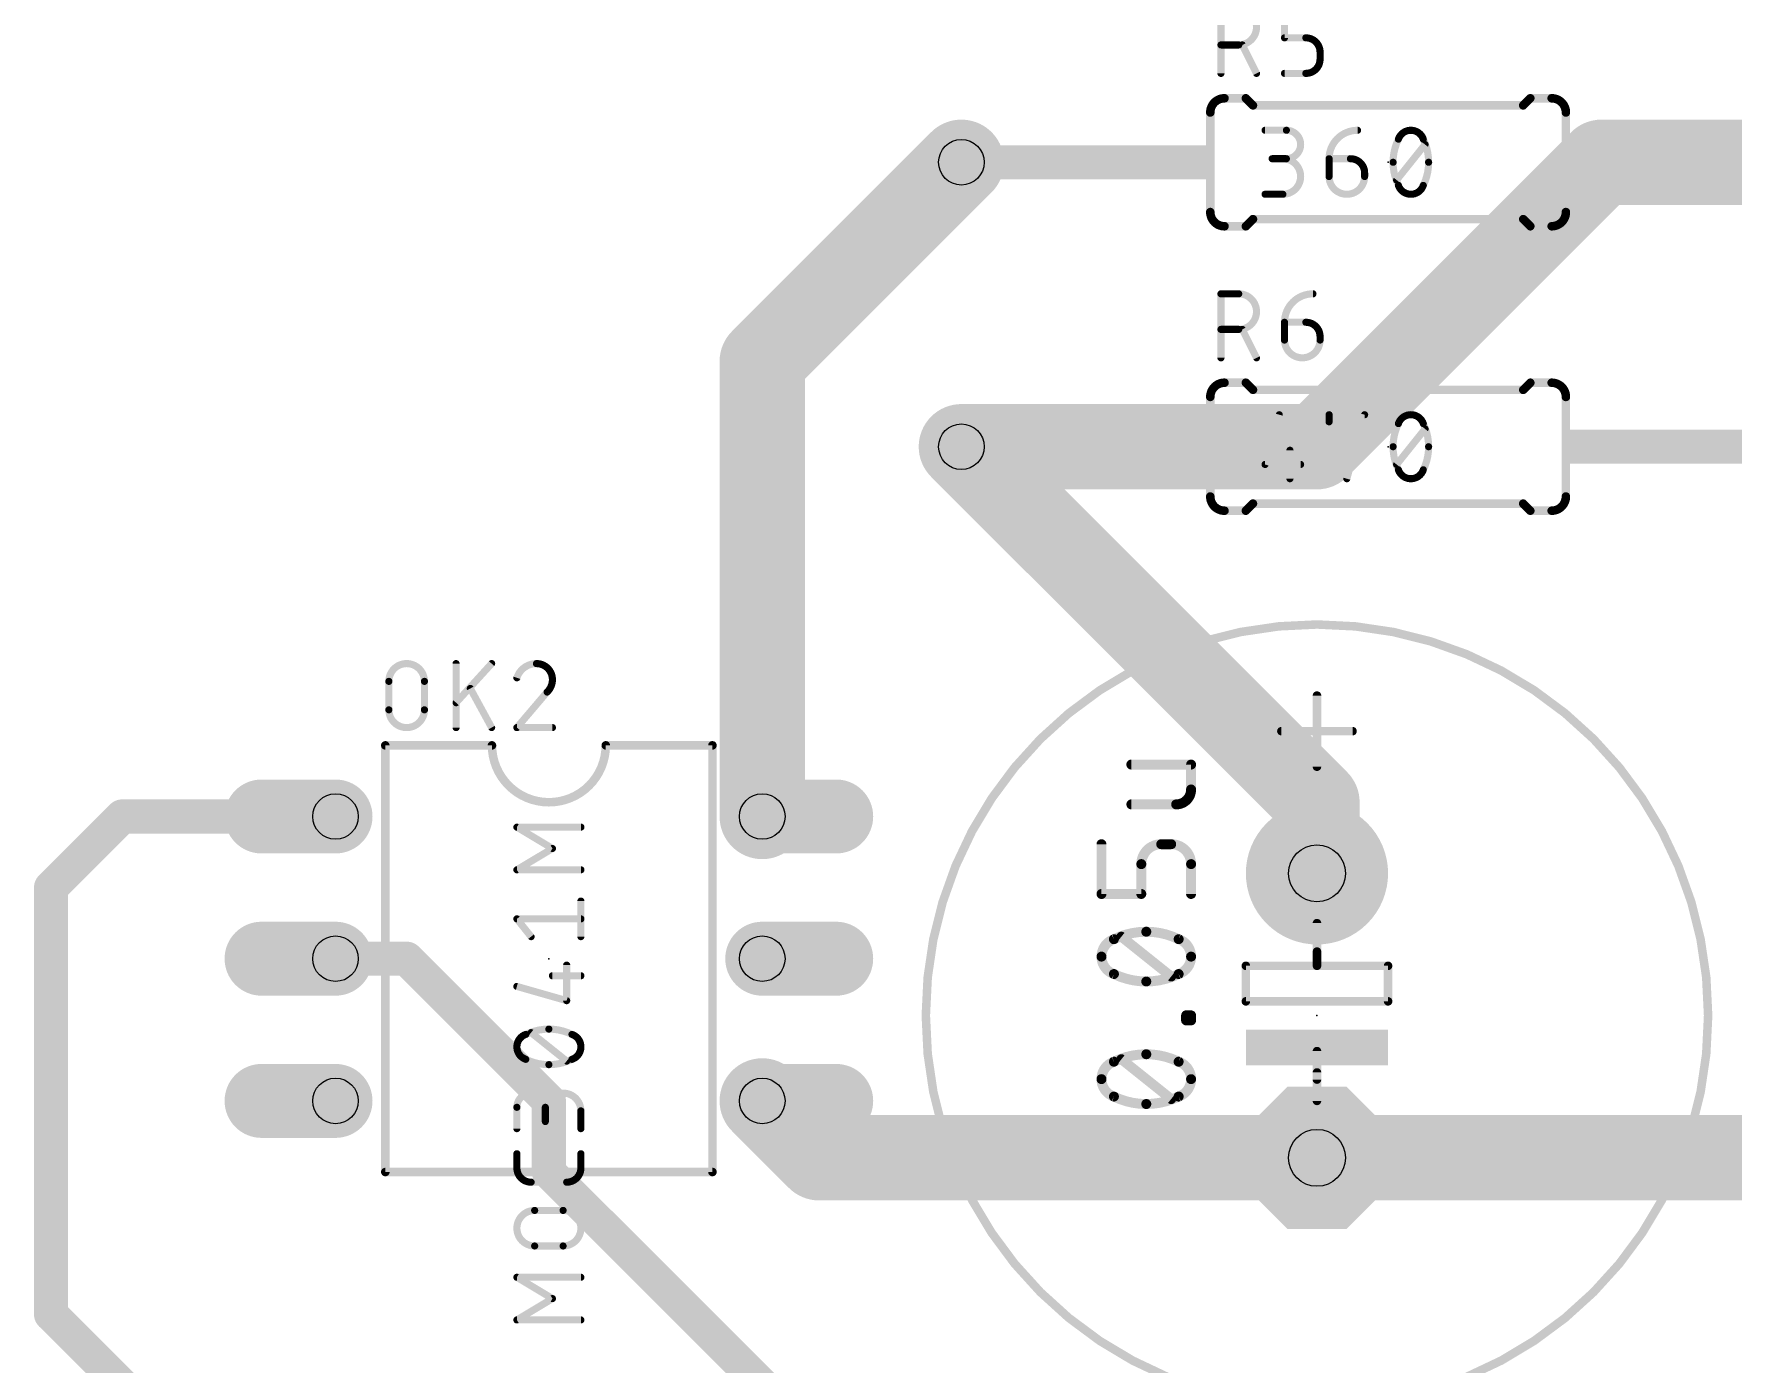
# Model space of a CAD drawing. Extents: x -11 to 108, y -2 to 100.
# Drawn here: x 31.45 to 61.79, y 39.75 to 63.51 of the extents above; entities that cross this region are included whole.
import ezdxf

# ---------------------------------------------------------------- set-up
doc = ezdxf.new("R2010")
doc.units = 0
for name, color, linetype in [('16', 132, 'CONTINUOUS'), ('17', 110, 'CONTINUOUS'), ('21', 253, 'CONTINUOUS'), ('23', 53, 'CONTINUOUS'), ('25', 253, 'CONTINUOUS'), ('27', 253, 'CONTINUOUS'), ('44', 253, 'CONTINUOUS'), ('51', 253, 'CONTINUOUS')]:
    doc.layers.add(name, color=color, linetype=linetype)

# ---------------------------------------------------------------- blocks, each defined once
blk = doc.blocks.new('RECT')
blk.add_solid([(-0.5, -0.5), (0.5, -0.5), (-0.5, 0.5), (0.5, 0.5)])
blk = doc.blocks.new('ROUNDP')
at = {"const_width": 0.5}
blk.add_lwpolyline([(0, -0.25, 1), (0, 0.25, 1), (0, -0.25)], format="xyb", dxfattribs=at)
blk = doc.blocks.new('OCTAGONP')
at = {"const_width": 0.5}
blk.add_lwpolyline([(-0.25, -0.1036), (-0.25, 0.1036), (-0.1036, 0.25), (0.1036, 0.25), (0.25, 0.1036), (0.25, -0.1036), (0.1036, -0.25), (-0.1036, -0.25), (-0.25, -0.1036), (-0.25, 0.1036)], dxfattribs=at)
blk = doc.blocks.new('OFFSETP100')
at = {"const_width": 1}
blk.add_lwpolyline([(0, 0), (1, 0)], dxfattribs=at)
at = {"const_width": 0.5}
for points in [[(0, 0.25, 1), (0, -0.25)], [(1, -0.25, 1), (1, 0.25)]]:
    blk.add_lwpolyline(points, format="xyb", dxfattribs=at)

msp = doc.modelspace()

# ---------------------------------------------------------------- linework, layer by layer
at = {"layer": '16'}
for points, const_width in [([(44.45, 57.658), (48.006, 61.214)], 1.524), ([(54.356, 56.134), (59.436, 61.214)], 1.524), ([(59.436, 61.214), (63.246, 61.214)], 1.524), ([(44.45, 57.658), (44.45, 49.53)], 1.524), ([(48.006, 56.134), (54.356, 56.134)], 1.524), ([(48.006, 56.134), (54.356, 49.784)], 1.524), ([(54.356, 49.784), (54.356, 48.514)], 1.524), ([(33.02, 49.53), (31.75, 48.26)], 0.6096), ([(36.83, 49.53), (33.02, 49.53)], 0.6096), ([(31.75, 48.26), (31.75, 40.64)], 0.6096), ([(36.83, 46.99), (38.1, 46.99)], 0.6096), ([(38.1, 46.99), (40.64, 44.45)], 0.6096), ([(44.45, 44.45), (45.466, 43.434)], 1.524), ([(40.64, 44.45), (40.64, 43.18)], 0.6096), ([(45.466, 43.434), (54.356, 43.434)], 1.524), ([(54.356, 43.434), (63.754, 43.434)], 1.524), ([(40.64, 43.18), (45.72, 38.1)], 0.6096), ([(31.75, 40.64), (35.56, 36.83)], 0.6096)]:
    msp.add_lwpolyline(points, dxfattribs=dict(at, const_width=const_width))
for points, const_width in [([(48.2754, 60.9446, 1), (47.7366, 61.4834)], 0.762), ([(59.436, 61.595, 1), (59.436, 60.833)], 0.762), ([(59.7054, 60.9446, 1), (59.1666, 61.4834)], 0.762), ([(44.831, 57.658, 1), (44.069, 57.658)], 0.762), ([(44.1806, 57.9274, 1), (44.7194, 57.3886)], 0.762), ([(48.006, 56.515, 1), (48.006, 55.753)], 0.762), ([(48.2754, 56.4034, 1), (47.7366, 55.8646)], 0.762), ([(54.0866, 56.4034, 1), (54.6254, 55.8646)], 0.762), ([(54.356, 55.753, 1), (54.356, 56.515)], 0.762), ([(54.737, 49.784, 1), (53.975, 49.784)], 0.762), ([(54.0866, 49.5146, 1), (54.6254, 50.0534)], 0.762), ([(33.02, 49.6824, 1), (33.02, 49.3776)], 0.3048), ([(33.1278, 49.4222, 1), (32.9122, 49.6378)], 0.3048), ([(36.83, 49.3776, 1), (36.83, 49.6824)], 0.3048), ([(44.069, 49.53, 1), (44.831, 49.53)], 0.762), ([(53.975, 48.514, 1), (54.737, 48.514)], 0.762), ([(31.9024, 48.26, 1), (31.5976, 48.26)], 0.3048), ([(31.6422, 48.3678, 1), (31.8578, 48.1522)], 0.3048), ([(36.83, 47.1424, 1), (36.83, 46.8376)], 0.3048), ([(38.2078, 47.0978, 1), (37.9922, 46.8822)], 0.3048), ([(38.1, 46.8376, 1), (38.1, 47.1424)], 0.3048), ([(44.7194, 44.7194, 1), (44.1806, 44.1806)], 0.762), ([(40.7924, 44.45, 1), (40.4876, 44.45)], 0.3048), ([(40.5322, 44.3422, 1), (40.7478, 44.5578)], 0.3048), ([(45.466, 43.815, 1), (45.466, 43.053)], 0.762), ([(45.1966, 43.1646, 1), (45.7354, 43.7034)], 0.762), ([(54.356, 43.815, 1), (54.356, 43.053)], 0.762), ([(54.356, 43.053, 1), (54.356, 43.815)], 0.762), ([(40.7478, 43.2878, 1), (40.5322, 43.0722)], 0.3048), ([(40.4876, 43.18, 1), (40.7924, 43.18)], 0.3048), ([(31.8578, 40.7478, 1), (31.6422, 40.5322)], 0.3048), ([(31.5976, 40.64, 1), (31.9024, 40.64)], 0.3048)]:
    msp.add_lwpolyline(points, format="xyb", dxfattribs=dict(at, const_width=const_width))
at = {"layer": '21'}
for points, const_width in [([(52.705, 62.357, 0.4142), (52.451, 62.103)], 0.1524), ([(52.705, 62.3951, 1), (52.705, 62.3189)], 0.0762), ([(52.705, 62.3189, 1), (52.705, 62.3951)], 0.0762), ([(53.1129, 62.3839, 1), (53.0591, 62.3301)], 0.0762), ([(53.086, 62.3189, 1), (53.086, 62.3951)], 0.0762), ([(53.213, 62.2681, 1), (53.213, 62.1919)], 0.0762), ([(53.1861, 62.2031, 1), (53.2399, 62.2569)], 0.0762), ([(58.0121, 62.2569, 1), (58.0659, 62.2031)], 0.0762), ([(58.039, 62.1919, 1), (58.039, 62.2681)], 0.0762), ([(58.166, 62.3951, 1), (58.166, 62.3189)], 0.0762), ([(58.1929, 62.3301, 1), (58.1391, 62.3839)], 0.0762), ([(58.801, 62.103, 0.4142), (58.547, 62.357)], 0.1524), ([(58.547, 62.3951, 1), (58.547, 62.3189)], 0.0762), ([(58.547, 62.3189, 1), (58.547, 62.3951)], 0.0762), ([(52.4891, 62.103, 1), (52.4129, 62.103)], 0.0762), ([(52.4129, 62.103, 1), (52.4891, 62.103)], 0.0762), ([(58.8391, 62.103, 1), (58.7629, 62.103)], 0.0762), ([(58.7629, 62.103, 1), (58.8391, 62.103)], 0.0762), ([(49.911, 61.3664, 1), (49.911, 61.0616)], 0.3048), ([(51.562, 61.0616, 1), (51.562, 61.3664)], 0.3048), ([(59.69, 61.3664, 1), (59.69, 61.0616)], 0.3048), ([(61.341, 61.0616, 1), (61.341, 61.3664)], 0.3048), ([(52.451, 60.325, 0.4142), (52.705, 60.071)], 0.1524), ([(52.4891, 60.325, 1), (52.4129, 60.325)], 0.0762), ([(58.547, 60.071, 0.4142), (58.801, 60.325)], 0.1524), ([(58.8391, 60.325, 1), (58.7629, 60.325)], 0.0762), ([(52.4129, 60.325, 1), (52.4891, 60.325)], 0.0762), ([(52.705, 60.1091, 1), (52.705, 60.0329)], 0.0762), ([(52.705, 60.0329, 1), (52.705, 60.1091)], 0.0762), ([(53.0591, 60.0979, 1), (53.1129, 60.0441)], 0.0762), ([(53.086, 60.0329, 1), (53.086, 60.1091)], 0.0762), ([(53.213, 60.2361, 1), (53.213, 60.1599)], 0.0762), ([(53.2399, 60.1711, 1), (53.1861, 60.2249)], 0.0762), ([(58.0659, 60.2249, 1), (58.0121, 60.1711)], 0.0762), ([(58.039, 60.1599, 1), (58.039, 60.2361)], 0.0762), ([(58.166, 60.1091, 1), (58.166, 60.0329)], 0.0762), ([(58.1391, 60.0441, 1), (58.1929, 60.0979)], 0.0762), ([(58.547, 60.1091, 1), (58.547, 60.0329)], 0.0762), ([(58.547, 60.0329, 1), (58.547, 60.1091)], 0.0762), ([(58.7629, 60.325, 1), (58.8391, 60.325)], 0.0762), ([(52.705, 57.277, 0.4142), (52.451, 57.023)], 0.1524), ([(52.705, 57.3151, 1), (52.705, 57.2389)], 0.0762), ([(52.705, 57.2389, 1), (52.705, 57.3151)], 0.0762), ([(53.1129, 57.3039, 1), (53.0591, 57.2501)], 0.0762), ([(53.086, 57.2389, 1), (53.086, 57.3151)], 0.0762), ([(58.166, 57.3151, 1), (58.166, 57.2389)], 0.0762), ([(58.1929, 57.2501, 1), (58.1391, 57.3039)], 0.0762), ([(58.801, 57.023, 0.4142), (58.547, 57.277)], 0.1524), ([(58.547, 57.3151, 1), (58.547, 57.2389)], 0.0762), ([(58.547, 57.2389, 1), (58.547, 57.3151)], 0.0762), ([(52.4891, 57.023, 1), (52.4129, 57.023)], 0.0762), ([(52.4129, 57.023, 1), (52.4891, 57.023)], 0.0762), ([(53.213, 57.1881, 1), (53.213, 57.1119)], 0.0762), ([(53.1861, 57.1231, 1), (53.2399, 57.1769)], 0.0762), ([(58.0121, 57.1769, 1), (58.0659, 57.1231)], 0.0762), ([(58.039, 57.1119, 1), (58.039, 57.1881)], 0.0762), ([(58.8391, 57.023, 1), (58.7629, 57.023)], 0.0762), ([(58.7629, 57.023, 1), (58.8391, 57.023)], 0.0762), ([(49.911, 56.2864, 1), (49.911, 55.9816)], 0.3048), ([(51.562, 55.9816, 1), (51.562, 56.2864)], 0.3048), ([(59.69, 56.2864, 1), (59.69, 55.9816)], 0.3048), ([(61.341, 55.9816, 1), (61.341, 56.2864)], 0.3048), ([(52.451, 55.245, 0.4142), (52.705, 54.991)], 0.1524), ([(52.4891, 55.245, 1), (52.4129, 55.245)], 0.0762), ([(52.4129, 55.245, 1), (52.4891, 55.245)], 0.0762), ([(58.547, 54.991, 0.4142), (58.801, 55.245)], 0.1524), ([(58.8391, 55.245, 1), (58.7629, 55.245)], 0.0762), ([(58.7629, 55.245, 1), (58.8391, 55.245)], 0.0762), ([(52.705, 55.0291, 1), (52.705, 54.9529)], 0.0762), ([(52.705, 54.9529, 1), (52.705, 55.0291)], 0.0762), ([(53.0591, 55.0179, 1), (53.1129, 54.9641)], 0.0762), ([(53.086, 54.9529, 1), (53.086, 55.0291)], 0.0762), ([(53.213, 55.1561, 1), (53.213, 55.0799)], 0.0762), ([(53.2399, 55.0911, 1), (53.1861, 55.1449)], 0.0762), ([(58.0659, 55.1449, 1), (58.0121, 55.0911)], 0.0762), ([(58.039, 55.0799, 1), (58.039, 55.1561)], 0.0762), ([(58.166, 55.0291, 1), (58.166, 54.9529)], 0.0762), ([(58.1391, 54.9641, 1), (58.1929, 55.0179)], 0.0762), ([(58.547, 55.0291, 1), (58.547, 54.9529)], 0.0762), ([(58.547, 54.9529, 1), (58.547, 55.0291)], 0.0762), ([(54.356, 38.989, 1), (54.356, 52.959, 1), (54.356, 38.989)], 0.1524), ([(54.3941, 51.689, 1), (54.3179, 51.689)], 0.0762), ([(53.721, 51.0921, 1), (53.721, 51.0159)], 0.0762), ([(54.991, 51.0159, 1), (54.991, 51.0921)], 0.0762), ([(37.7571, 50.8, 1), (37.6809, 50.8)], 0.0762), ([(37.719, 50.8381, 1), (37.719, 50.7619)], 0.0762), ([(39.624, 50.8, 1), (41.656, 50.8)], 0.1524), ([(39.6621, 50.8, 1), (39.5859, 50.8)], 0.0762), ([(39.624, 50.7619, 1), (39.624, 50.8381)], 0.0762), ([(41.656, 50.8381, 1), (41.656, 50.7619)], 0.0762), ([(41.6941, 50.8, 1), (41.6179, 50.8)], 0.0762), ([(43.5991, 50.8, 1), (43.5229, 50.8)], 0.0762), ([(43.561, 50.7619, 1), (43.561, 50.8381)], 0.0762), ([(54.3179, 50.419, 1), (54.3941, 50.419)], 0.0762), ([(54.3941, 47.117, 1), (54.3179, 47.117)], 0.0762), ([(53.086, 46.9011, 1), (53.086, 46.8249)], 0.0762), ([(53.1241, 46.863, 1), (53.0479, 46.863)], 0.0762), ([(54.356, 46.9011, 1), (54.356, 46.8249)], 0.0762), ([(54.3179, 46.863, 1), (54.3941, 46.863)], 0.0762), ([(54.356, 46.8249, 1), (54.356, 46.9011)], 0.0762), ([(55.6641, 46.863, 1), (55.5879, 46.863)], 0.0762), ([(55.626, 46.8249, 1), (55.626, 46.9011)], 0.0762), ([(53.086, 46.2661, 1), (53.086, 46.1899)], 0.0762), ([(53.0479, 46.228, 1), (53.1241, 46.228)], 0.0762), ([(55.5879, 46.228, 1), (55.6641, 46.228)], 0.0762), ([(55.626, 46.1899, 1), (55.626, 46.2661)], 0.0762), ([(54.3941, 45.339, 1), (54.3179, 45.339)], 0.0762), ([(54.3179, 44.831, 1), (54.3941, 44.831)], 0.0762), ([(37.719, 43.2181, 1), (37.719, 43.1419)], 0.0762), ([(37.6809, 43.18, 1), (37.7571, 43.18)], 0.0762), ([(43.5229, 43.18, 1), (43.5991, 43.18)], 0.0762), ([(43.561, 43.1419, 1), (43.561, 43.2181)], 0.0762)]:
    msp.add_lwpolyline(points, format="xyb", dxfattribs=dict(at, const_width=const_width))
for points, const_width in [([(52.705, 62.357), (53.086, 62.357)], 0.1524), ([(53.213, 62.23), (53.086, 62.357)], 0.1524), ([(58.039, 62.23), (53.213, 62.23)], 0.1524), ([(58.039, 62.23), (58.166, 62.357)], 0.1524), ([(58.547, 62.357), (58.166, 62.357)], 0.1524), ([(52.451, 60.325), (52.451, 62.103)], 0.1524), ([(58.801, 60.325), (58.801, 62.103)], 0.1524), ([(49.911, 61.214), (51.562, 61.214)], 0.6096), ([(61.341, 61.214), (59.69, 61.214)], 0.6096), ([(52.705, 60.071), (53.086, 60.071)], 0.1524), ([(53.213, 60.198), (53.086, 60.071)], 0.1524), ([(58.039, 60.198), (53.213, 60.198)], 0.1524), ([(58.039, 60.198), (58.166, 60.071)], 0.1524), ([(58.547, 60.071), (58.166, 60.071)], 0.1524), ([(52.705, 57.277), (53.086, 57.277)], 0.1524), ([(53.213, 57.15), (53.086, 57.277)], 0.1524), ([(58.039, 57.15), (58.166, 57.277)], 0.1524), ([(58.547, 57.277), (58.166, 57.277)], 0.1524), ([(52.451, 55.245), (52.451, 57.023)], 0.1524), ([(58.039, 57.15), (53.213, 57.15)], 0.1524), ([(58.801, 55.245), (58.801, 57.023)], 0.1524), ([(49.911, 56.134), (51.562, 56.134)], 0.6096), ([(61.341, 56.134), (59.69, 56.134)], 0.6096), ([(52.705, 54.991), (53.086, 54.991)], 0.1524), ([(53.213, 55.118), (53.086, 54.991)], 0.1524), ([(58.039, 55.118), (53.213, 55.118)], 0.1524), ([(58.039, 55.118), (58.166, 54.991)], 0.1524), ([(58.547, 54.991), (58.166, 54.991)], 0.1524), ([(54.356, 51.689), (54.356, 50.419)], 0.1524), ([(53.721, 51.054), (54.991, 51.054)], 0.1524), ([(37.719, 50.8), (37.719, 43.18)], 0.1524), ([(37.719, 50.8), (39.624, 50.8)], 0.1524), ([(43.561, 50.8), (41.656, 50.8)], 0.1524), ([(43.561, 43.18), (43.561, 50.8)], 0.1524), ([(54.356, 47.117), (54.356, 46.863)], 0.1524), ([(54.356, 46.863), (53.086, 46.863)], 0.1524), ([(53.086, 46.863), (53.086, 46.228)], 0.1524), ([(55.626, 46.863), (54.356, 46.863)], 0.1524), ([(55.626, 46.228), (55.626, 46.863)], 0.1524), ([(53.086, 46.228), (55.626, 46.228)], 0.1524), ([(54.356, 45.339), (54.356, 44.831)], 0.1524), ([(43.561, 43.18), (37.719, 43.18)], 0.1524)]:
    msp.add_lwpolyline(points, dxfattribs=dict(at, const_width=const_width))
at = {"layer": '23'}
for p in [(55.626, 61.214), (55.626, 56.134), (40.64, 46.99), (54.356, 45.974)]:
    msp.add_point(p, dxfattribs=at)
at = {"layer": '25', "const_width": 0.127}
for points in [[(52.6415, 62.8015), (52.6415, 63.9445)], [(53.7762, 63.4365), (53.7762, 63.9445)], [(54.1572, 63.4365), (53.7762, 63.4365)], [(52.959, 63.3095), (52.6415, 63.3095)], [(53.2765, 62.8015), (53.0225, 63.3095)], [(54.4112, 63.0555), (54.4112, 63.1825)], [(53.7762, 62.8015), (54.1572, 62.8015)], [(52.6415, 57.7215), (52.6415, 58.8645)], [(52.6415, 58.8645), (52.959, 58.8645)], [(52.959, 58.2295), (52.6415, 58.2295)], [(53.2765, 57.7215), (53.0225, 58.2295)], [(53.7762, 58.3565), (54.1572, 58.3565)], [(53.7762, 58.039), (53.7762, 58.3565)], [(54.4112, 58.1025), (54.4112, 58.039)], [(38.9826, 51.1175), (38.9826, 52.2605)], [(39.6177, 52.2605), (38.9826, 51.562)], [(37.7825, 51.435), (37.7825, 51.943)], [(38.4175, 51.943), (38.4175, 51.435)], [(39.6177, 51.1175), (39.2367, 51.816)], [(40.6083, 51.7525), (40.0685, 51.1175)], [(40.0685, 51.1175), (40.7035, 51.1175)]]:
    msp.add_lwpolyline(points, dxfattribs=at)
at = {"layer": '25'}
for points, const_width in [([(52.959, 63.3095, 1), (52.959, 63.9445)], 0.127), ([(53.7762, 63.4683, 1), (53.7762, 63.4047)], 0.0635), ([(53.7445, 63.4365, 1), (53.808, 63.4365)], 0.0635), ([(54.1572, 63.4683, 1), (54.1572, 63.4047)], 0.0635), ([(54.4112, 63.1825, 0.4142), (54.1572, 63.4365)], 0.127), ([(54.1572, 63.4047, 1), (54.1572, 63.4683)], 0.0635), ([(52.6415, 63.3413, 1), (52.6415, 63.2777)], 0.0635), ([(52.959, 63.3413, 1), (52.959, 63.2777)], 0.0635), ([(52.959, 63.2777, 1), (52.959, 63.3413)], 0.0635), ([(53.0509, 63.3237, 1), (52.9941, 63.2953)], 0.0635), ([(54.1572, 62.8015, 0.4142), (54.4112, 63.0555)], 0.127), ([(54.443, 63.1825, 1), (54.3795, 63.1825)], 0.0635), ([(54.3795, 63.1825, 1), (54.443, 63.1825)], 0.0635), ([(54.443, 63.0555, 1), (54.3795, 63.0555)], 0.0635), ([(52.6097, 62.8015, 1), (52.6733, 62.8015)], 0.0635), ([(53.2481, 62.7873, 1), (53.3049, 62.8157)], 0.0635), ([(53.7762, 62.8333, 1), (53.7762, 62.7698)], 0.0635), ([(54.1572, 62.8333, 1), (54.1572, 62.7698)], 0.0635), ([(54.1572, 62.7698, 1), (54.1572, 62.8333)], 0.0635), ([(54.3795, 63.0555, 1), (54.443, 63.0555)], 0.0635), ([(52.6733, 58.8645, 1), (52.6097, 58.8645)], 0.0635), ([(52.6415, 58.8963, 1), (52.6415, 58.8327)], 0.0635), ([(52.959, 58.2295, 1), (52.959, 58.8645)], 0.127), ([(52.959, 58.8963, 1), (52.959, 58.8327)], 0.0635), ([(52.959, 58.8327, 1), (52.959, 58.8963)], 0.0635), ([(54.2842, 58.8645, 0.4142), (53.7762, 58.3565)], 0.127), ([(54.2842, 58.8327, 1), (54.2842, 58.8963)], 0.0635), ([(52.6415, 58.2613, 1), (52.6415, 58.1977)], 0.0635), ([(52.959, 58.2613, 1), (52.959, 58.1977)], 0.0635), ([(52.959, 58.1977, 1), (52.959, 58.2613)], 0.0635), ([(53.0509, 58.2437, 1), (52.9941, 58.2153)], 0.0635), ([(53.7762, 58.3883, 1), (53.7762, 58.3248)], 0.0635), ([(53.808, 58.3565, 1), (53.7445, 58.3565)], 0.0635), ([(53.7445, 58.3565, 1), (53.808, 58.3565)], 0.0635), ([(54.1572, 58.3883, 1), (54.1572, 58.3248)], 0.0635), ([(54.4112, 58.1025, 0.4142), (54.1572, 58.3565)], 0.127), ([(54.1572, 58.3248, 1), (54.1572, 58.3883)], 0.0635), ([(53.7762, 58.039, 1), (54.4112, 58.039)], 0.127), ([(53.808, 58.039, 1), (53.7445, 58.039)], 0.0635), ([(53.7445, 58.039, 1), (53.808, 58.039)], 0.0635), ([(54.443, 58.1025, 1), (54.3795, 58.1025)], 0.0635), ([(54.3795, 58.1025, 1), (54.443, 58.1025)], 0.0635), ([(54.443, 58.039, 1), (54.3795, 58.039)], 0.0635), ([(54.3795, 58.039, 1), (54.443, 58.039)], 0.0635), ([(52.6097, 57.7215, 1), (52.6733, 57.7215)], 0.0635), ([(53.2481, 57.7073, 1), (53.3049, 57.7357)], 0.0635), ([(38.4175, 51.943, 1), (37.7825, 51.943)], 0.127), ([(39.0144, 52.2605, 1), (38.9509, 52.2605)], 0.0635), ([(39.6411, 52.2391, 1), (39.5942, 52.2819)], 0.0635), ([(40.4178, 52.2605, 0.3252), (40.0685, 52.0065)], 0.127), ([(40.7035, 51.9748, 0.4142), (40.4178, 52.2605)], 0.127), ([(40.4178, 52.2923, 1), (40.4178, 52.2287)], 0.0635), ([(40.4177, 52.2287, 1), (40.4178, 52.2923)], 0.0635), ([(37.8143, 51.943, 1), (37.7507, 51.943)], 0.0635), ([(37.7507, 51.943, 1), (37.8143, 51.943)], 0.0635), ([(38.4493, 51.943, 1), (38.3858, 51.943)], 0.0635), ([(38.3858, 51.943, 1), (38.4493, 51.943)], 0.0635), ([(40.0383, 52.0163, 1), (40.0987, 51.9967)], 0.0635), ([(40.6083, 51.7525, 0.2053), (40.7035, 51.9748)], 0.127), ([(40.7352, 51.9748, 1), (40.6718, 51.9747)], 0.0635), ([(40.6718, 51.9748, 1), (40.7353, 51.9748)], 0.0635), ([(38.9592, 51.5834, 1), (39.0061, 51.5406)], 0.0635), ([(39.2645, 51.8312, 1), (39.2088, 51.8008)], 0.0635), ([(40.5864, 51.7755, 1), (40.6301, 51.7295)], 0.0635), ([(40.6324, 51.7319, 1), (40.5841, 51.7731)], 0.0635), ([(37.8143, 51.435, 1), (37.7507, 51.435)], 0.0635), ([(37.7507, 51.435, 1), (37.8143, 51.435)], 0.0635), ([(37.7825, 51.435, 1), (38.4175, 51.435)], 0.127), ([(38.4493, 51.435, 1), (38.3858, 51.435)], 0.0635), ([(38.3858, 51.435, 1), (38.4493, 51.435)], 0.0635), ([(38.9509, 51.1175, 1), (39.0144, 51.1175)], 0.0635), ([(39.5898, 51.1023, 1), (39.6455, 51.1327)], 0.0635), ([(40.0685, 51.1493, 1), (40.0685, 51.0857)], 0.0635), ([(40.0443, 51.1381, 1), (40.0927, 51.0969)], 0.0635), ([(40.7035, 51.0857, 1), (40.7035, 51.1493)], 0.0635)]:
    msp.add_lwpolyline(points, format="xyb", dxfattribs=dict(at, const_width=const_width))
at = {"layer": '27'}
for points, const_width in [([(53.4289, 61.8173, 1), (53.4289, 61.7538)], 0.0635), ([(53.8099, 61.8173, 1), (53.8099, 61.7538)], 0.0635), ([(53.8099, 61.2775, 1), (53.8099, 61.7855)], 0.127), ([(53.8099, 61.7538, 1), (53.8099, 61.8173)], 0.0635), ([(55.0799, 61.7855, 0.4142), (54.5719, 61.2775)], 0.127), ([(55.0799, 61.7538, 1), (55.0799, 61.8173)], 0.0635), ([(55.8102, 61.6268, 0.1139), (55.7149, 61.214)], 0.127), ([(55.7801, 61.637, 1), (55.8402, 61.6165)], 0.0635), ([(56.0324, 61.7855, 0.3205), (55.8102, 61.6268)], 0.127), ([(55.8387, 61.6128, 1), (55.7816, 61.6407)], 0.0635), ([(56.0324, 61.8173, 1), (56.0324, 61.7538)], 0.0635), ([(56.2547, 61.6268, 0.3205), (56.0324, 61.7855)], 0.127), ([(56.0324, 61.7538, 1), (56.0324, 61.8173)], 0.0635), ([(56.2832, 61.6407, 1), (56.2261, 61.6128)], 0.0635), ([(56.3499, 61.214, 0.1139), (56.2547, 61.6268)], 0.127), ([(56.2246, 61.6165, 1), (56.2847, 61.637)], 0.0635), ([(56.3112, 61.5117, 1), (56.2616, 61.5513)], 0.0635), ([(53.5559, 61.3093, 1), (53.5559, 61.2458)], 0.0635), ([(53.7464, 61.3093, 1), (53.7464, 61.2458)], 0.0635), ([(53.7464, 60.6425, 1), (53.7464, 61.2775)], 0.127), ([(53.8099, 61.3093, 1), (53.8099, 61.2458)], 0.0635), ([(53.8099, 61.2458, 1), (53.8099, 61.3093)], 0.0635), ([(54.6037, 61.2775, 1), (54.5401, 61.2775)], 0.0635), ([(54.5401, 61.2775, 1), (54.6037, 61.2775)], 0.0635), ([(54.5719, 61.3093, 1), (54.5719, 61.2458)], 0.0635), ([(54.9529, 61.3093, 1), (54.9529, 61.2458)], 0.0635), ([(55.2069, 61.0235, 0.4142), (54.9529, 61.2775)], 0.127), ([(54.9529, 61.2458, 1), (54.9529, 61.3093)], 0.0635), ([(54.6037, 60.96, 1), (54.5401, 60.96)], 0.0635), ([(54.5401, 60.96, 1), (54.6037, 60.96)], 0.0635), ([(54.5719, 60.96, 1), (55.2069, 60.96)], 0.127), ([(55.2387, 61.0235, 1), (55.1752, 61.0235)], 0.0635), ([(55.1752, 61.0235, 1), (55.2387, 61.0235)], 0.0635), ([(55.2387, 60.96, 1), (55.1752, 60.96)], 0.0635), ([(55.1752, 60.96, 1), (55.2387, 60.96)], 0.0635), ([(55.7149, 61.214, 0.1139), (55.8102, 60.8013)], 0.127), ([(55.7467, 61.214, 1), (55.6831, 61.214)], 0.0635), ([(55.6831, 61.214, 1), (55.7467, 61.214)], 0.0635), ([(56.2547, 60.8013, 0.1139), (56.3499, 61.214)], 0.127), ([(56.3817, 61.214, 1), (56.3182, 61.214)], 0.0635), ([(56.3182, 61.214, 1), (56.3817, 61.214)], 0.0635), ([(53.4289, 60.6743, 1), (53.4289, 60.6108)], 0.0635), ([(53.7464, 60.6743, 1), (53.7464, 60.6108)], 0.0635), ([(53.7464, 60.6108, 1), (53.7464, 60.6743)], 0.0635), ([(55.7536, 60.9163, 1), (55.8032, 60.8767)], 0.0635), ([(55.8402, 60.8115, 1), (55.7801, 60.791)], 0.0635), ([(55.8102, 60.8013, 0.3205), (56.0324, 60.6425)], 0.127), ([(55.7816, 60.7873, 1), (55.8387, 60.8152)], 0.0635), ([(56.0324, 60.6425, 0.3205), (56.2547, 60.8013)], 0.127), ([(56.0324, 60.6743, 1), (56.0324, 60.6108)], 0.0635), ([(56.0324, 60.6108, 1), (56.0324, 60.6743)], 0.0635), ([(56.2261, 60.8152, 1), (56.2832, 60.7873)], 0.0635), ([(56.2847, 60.791, 1), (56.2246, 60.8115)], 0.0635), ([(53.7134, 56.6968, 1), (53.6524, 56.7142)], 0.0635), ([(54.6037, 56.7055, 1), (54.5401, 56.7055)], 0.0635), ([(54.5719, 56.7373, 1), (54.5719, 56.6737)], 0.0635), ([(55.2375, 56.697, 1), (55.1763, 56.714)], 0.0635), ([(55.2069, 56.6737, 1), (55.2069, 56.7373)], 0.0635), ([(56.0324, 56.7055, 0.3205), (55.8102, 56.5468)], 0.127), ([(56.0324, 56.7373, 1), (56.0324, 56.6737)], 0.0635), ([(56.2547, 56.5468, 0.3205), (56.0324, 56.7055)], 0.127), ([(56.0324, 56.6737, 1), (56.0324, 56.7373)], 0.0635), ([(54.5401, 56.5785, 1), (54.6037, 56.5785)], 0.0635), ([(55.8102, 56.5468, 0.1139), (55.7149, 56.134)], 0.127), ([(55.7801, 56.557, 1), (55.8402, 56.5365)], 0.0635), ([(55.8387, 56.5328, 1), (55.7816, 56.5607)], 0.0635), ([(56.2832, 56.5607, 1), (56.2261, 56.5328)], 0.0635), ([(56.3499, 56.134, 0.1139), (56.2547, 56.5468)], 0.127), ([(56.2246, 56.5365, 1), (56.2847, 56.557)], 0.0635), ([(56.3112, 56.4317, 1), (56.2616, 56.4713)], 0.0635), ([(53.9052, 56.0705, 1), (53.8417, 56.0705)], 0.0635), ([(55.7149, 56.134, 0.1139), (55.8102, 55.7213)], 0.127), ([(55.7467, 56.134, 1), (55.6831, 56.134)], 0.0635), ([(55.6831, 56.134, 1), (55.7467, 56.134)], 0.0635), ([(56.2547, 55.7213, 0.1139), (56.3499, 56.134)], 0.127), ([(56.3817, 56.134, 1), (56.3182, 56.134)], 0.0635), ([(56.3182, 56.134, 1), (56.3817, 56.134)], 0.0635), ([(53.4289, 55.8483, 1), (53.4289, 55.7848)], 0.0635), ([(53.3984, 55.8252, 1), (53.4594, 55.8078)], 0.0635), ([(54.0639, 55.7848, 1), (54.0639, 55.8483)], 0.0635), ([(55.7536, 55.8363, 1), (55.8032, 55.7967)], 0.0635), ([(53.8417, 55.5625, 1), (53.9052, 55.5625)], 0.0635), ([(54.8588, 55.571, 1), (54.92, 55.554)], 0.0635), ([(55.8402, 55.7315, 1), (55.7801, 55.711)], 0.0635), ([(55.8102, 55.7213, 0.3205), (56.0324, 55.5625)], 0.127), ([(55.7816, 55.7073, 1), (55.8387, 55.7352)], 0.0635), ([(56.0324, 55.5625, 0.3205), (56.2547, 55.7213)], 0.127), ([(56.0324, 55.5943, 1), (56.0324, 55.5307)], 0.0635), ([(56.0324, 55.5307, 1), (56.0324, 55.5943)], 0.0635), ([(56.2261, 55.7352, 1), (56.2832, 55.7073)], 0.0635), ([(56.2847, 55.711, 1), (56.2246, 55.7315)], 0.0635), ([(51.0413, 50.5016, 1), (51.0413, 50.4127)], 0.0889), ([(52.1525, 50.4571, 1), (52.0637, 50.4571)], 0.0889), ([(52.1081, 50.4127, 1), (52.1081, 50.5016)], 0.0889), ([(51.8414, 49.7459, 0.4142), (52.1081, 50.0126)], 0.1778), ([(52.1525, 50.0126, 1), (52.0637, 50.0126)], 0.0889), ([(51.0413, 49.7903, 1), (51.0413, 49.7015)], 0.0889), ([(51.8414, 49.7903, 1), (51.8414, 49.7015)], 0.0889), ([(51.8414, 49.7015, 1), (51.8414, 49.7903)], 0.0889), ([(52.0637, 50.0126, 1), (52.1525, 50.0126)], 0.0889), ([(40.0685, 49.3713, 1), (40.0685, 49.3077)], 0.0635), ([(40.0848, 49.3667, 1), (40.0522, 49.3123)], 0.0635), ([(41.2115, 49.3077, 1), (41.2115, 49.3713)], 0.0635), ([(40.7198, 48.9313, 1), (40.6872, 48.9857)], 0.0635), ([(40.6872, 48.9313, 1), (40.7198, 48.9857)], 0.0635), ([(50.5523, 49.035, 1), (50.4635, 49.035)], 0.0889), ([(51.5747, 49.035, 0.4142), (51.2191, 48.6794)], 0.1778), ([(51.5747, 49.0794, 1), (51.5747, 48.9905)], 0.0889), ([(51.5747, 48.9905, 1), (51.5747, 49.0794)], 0.0889), ([(52.1081, 48.6794, 0.4142), (51.7525, 49.035)], 0.1778), ([(51.7525, 49.0794, 1), (51.7525, 48.9905)], 0.0889), ([(51.7525, 48.9905, 1), (51.7525, 49.0794)], 0.0889), ([(40.0685, 48.6093, 1), (40.0685, 48.5457)], 0.0635), ([(40.0522, 48.6047, 1), (40.0848, 48.5503)], 0.0635), ([(41.2115, 48.5457, 1), (41.2115, 48.6093)], 0.0635), ([(51.2636, 48.6794, 1), (51.1747, 48.6794)], 0.0889), ([(51.1747, 48.6794, 1), (51.2636, 48.6794)], 0.0889), ([(52.1525, 48.6794, 1), (52.0637, 48.6794)], 0.0889), ([(52.0637, 48.6794, 1), (52.1525, 48.6794)], 0.0889), ([(41.2433, 48.0187, 1), (41.1797, 48.0187)], 0.0635), ([(50.5079, 48.1904, 1), (50.5079, 48.1015)], 0.0889), ([(50.4635, 48.146, 1), (50.5523, 48.146)], 0.0889), ([(51.1747, 48.146, 1), (51.2636, 48.146)], 0.0889), ([(51.2191, 48.1015, 1), (51.2191, 48.1904)], 0.0889), ([(52.0637, 48.146, 1), (52.1525, 48.146)], 0.0889), ([(40.0933, 47.721, 1), (40.0437, 47.6814)], 0.0635), ([(40.0685, 47.733, 1), (40.0685, 47.6694)], 0.0635), ([(41.2115, 47.6694, 1), (41.2115, 47.733)], 0.0635), ([(40.2977, 47.3639, 1), (40.3473, 47.4035)], 0.0635), ([(41.1797, 47.3837, 1), (41.2433, 47.3837)], 0.0635), ([(50.7302, 47.3385, 0.3205), (50.5079, 47.0274)], 0.1778), ([(51.308, 47.4719, 0.1139), (50.7302, 47.3385)], 0.1778), ([(50.7107, 47.3785, 1), (50.7496, 47.2986)], 0.0889), ([(50.7446, 47.2965, 1), (50.7157, 47.3806)], 0.0889), ([(50.8913, 47.4177, 1), (50.8357, 47.3482)], 0.0889), ([(51.8859, 47.3385, 0.1139), (51.308, 47.4719)], 0.1778), ([(51.308, 47.5163, 1), (51.308, 47.4274)], 0.0889), ([(51.308, 47.4274, 1), (51.308, 47.5163)], 0.0889), ([(51.9003, 47.3806, 1), (51.8714, 47.2965)], 0.0889), ([(52.1081, 47.0274, 0.3205), (51.8859, 47.3385)], 0.1778), ([(51.8664, 47.2986, 1), (51.9053, 47.3785)], 0.0889), ([(50.5079, 47.0274, 0.3205), (50.7302, 46.7162)], 0.1778), ([(50.5523, 47.0274, 1), (50.4635, 47.0274)], 0.0889), ([(50.4635, 47.0274, 1), (50.5523, 47.0274)], 0.0889), ([(51.8859, 46.7162, 0.3205), (52.1081, 47.0274)], 0.1778), ([(52.1525, 47.0274, 1), (52.0637, 47.0274)], 0.0889), ([(52.0637, 47.0274, 1), (52.1525, 47.0274)], 0.0889), ([(40.7035, 46.717, 1), (40.7035, 46.6534)], 0.0635), ([(40.9893, 46.8757, 1), (40.9258, 46.8757)], 0.0635), ([(41.2115, 46.6534, 1), (41.2115, 46.717)], 0.0635), ([(50.7302, 46.7162, 0.1139), (51.308, 46.5829)], 0.1778), ([(50.7496, 46.7562, 1), (50.7107, 46.6763)], 0.0889), ([(50.7157, 46.6742, 1), (50.7446, 46.7583)], 0.0889), ([(51.308, 46.5829, 0.1139), (51.8859, 46.7162)], 0.1778), ([(51.7247, 46.637, 1), (51.7803, 46.7065)], 0.0889), ([(51.8714, 46.7583, 1), (51.9003, 46.6742)], 0.0889), ([(51.9053, 46.6763, 1), (51.8664, 46.7562)], 0.0889), ([(40.0772, 46.5252, 1), (40.0598, 46.4642)], 0.0635), ([(51.308, 46.6273, 1), (51.308, 46.5384)], 0.0889), ([(51.308, 46.5384, 1), (51.308, 46.6273)], 0.0889), ([(40.9258, 46.2407, 1), (40.9893, 46.2407)], 0.0635), ([(40.9488, 46.2102, 1), (40.9662, 46.2712)], 0.0635), ([(52.0192, 46.0221, 1), (52.0192, 45.9332)], 0.0889), ([(52.0192, 45.9332, 1), (52.0192, 45.8443)], 0.0889), ([(52.0637, 45.9776, 1), (51.9748, 45.9776)], 0.0889), ([(51.9748, 45.8887, 1), (52.0637, 45.8887)], 0.0889), ([(52.1525, 45.9776, 1), (52.0637, 45.9776)], 0.0889), ([(52.0637, 45.8887, 1), (52.1525, 45.8887)], 0.0889), ([(52.1081, 45.9332, 1), (52.1081, 46.0221)], 0.0889), ([(52.1081, 45.8443, 1), (52.1081, 45.9332)], 0.0889), ([(40.2273, 45.6375, 0.3205), (40.0685, 45.4152)], 0.127), ([(40.2133, 45.666, 1), (40.2412, 45.6089)], 0.0635), ([(40.64, 45.7327, 0.1139), (40.2273, 45.6375)], 0.127), ([(40.2375, 45.6074, 1), (40.217, 45.6675)], 0.0635), ([(40.3423, 45.694, 1), (40.3027, 45.6444)], 0.0635), ([(40.64, 45.7645, 1), (40.64, 45.7009)], 0.0635), ([(41.0528, 45.6375, 0.1139), (40.64, 45.7327)], 0.127), ([(40.64, 45.7009, 1), (40.64, 45.7645)], 0.0635), ([(41.063, 45.6675, 1), (41.0425, 45.6074)], 0.0635), ([(41.2115, 45.4152, 0.3205), (41.0528, 45.6375)], 0.127), ([(41.0388, 45.6089, 1), (41.0667, 45.666)], 0.0635), ([(40.0685, 45.4152, 0.3205), (40.2273, 45.193)], 0.127), ([(40.1003, 45.4152, 1), (40.0367, 45.4152)], 0.0635), ([(40.0367, 45.4152, 1), (40.1003, 45.4152)], 0.0635), ([(40.2412, 45.2215, 1), (40.2133, 45.1644)], 0.0635), ([(40.2273, 45.193, 0.1139), (40.64, 45.0977)], 0.127), ([(40.217, 45.1629, 1), (40.2375, 45.223)], 0.0635), ([(40.64, 45.0977, 0.1139), (41.0528, 45.193)], 0.127), ([(40.9377, 45.1364, 1), (40.9773, 45.186)], 0.0635), ([(41.0425, 45.223, 1), (41.063, 45.1629)], 0.0635), ([(41.0528, 45.193, 0.3205), (41.2115, 45.4152)], 0.127), ([(41.0667, 45.1644, 1), (41.0388, 45.2215)], 0.0635), ([(41.2433, 45.4152, 1), (41.1797, 45.4152)], 0.0635), ([(41.1797, 45.4152, 1), (41.2433, 45.4152)], 0.0635), ([(50.7302, 45.1501, 0.3205), (50.5079, 44.839)], 0.1778), ([(51.308, 45.2835, 0.1139), (50.7302, 45.1501)], 0.1778), ([(50.7107, 45.1901, 1), (50.7496, 45.1102)], 0.0889), ([(50.7446, 45.1081, 1), (50.7157, 45.1922)], 0.0889), ([(50.8913, 45.2293, 1), (50.8357, 45.1599)], 0.0889), ([(51.8859, 45.1501, 0.1139), (51.308, 45.2835)], 0.1778), ([(51.308, 45.3279, 1), (51.308, 45.239)], 0.0889), ([(51.308, 45.239, 1), (51.308, 45.3279)], 0.0889), ([(51.9003, 45.1922, 1), (51.8714, 45.1081)], 0.0889), ([(52.1081, 44.839, 0.3205), (51.8859, 45.1501)], 0.1778), ([(51.8664, 45.1102, 1), (51.9053, 45.1901)], 0.0889), ([(40.64, 45.1295, 1), (40.64, 45.066)], 0.0635), ([(40.64, 45.066, 1), (40.64, 45.1295)], 0.0635), ([(50.5079, 44.839, 0.3205), (50.7302, 44.5278)], 0.1778), ([(50.5523, 44.839, 1), (50.4635, 44.839)], 0.0889), ([(51.8859, 44.5278, 0.3205), (52.1081, 44.839)], 0.1778), ([(52.1525, 44.839, 1), (52.0637, 44.839)], 0.0889), ([(40.5765, 44.3357, 1), (40.0685, 44.3357)], 0.127), ([(41.2115, 44.2722, 1), (40.5765, 44.2722)], 0.127), ([(50.4635, 44.839, 1), (50.5523, 44.839)], 0.0889), ([(50.7302, 44.5278, 0.1139), (51.308, 44.3945)], 0.1778), ([(50.7496, 44.5678, 1), (50.7107, 44.4879)], 0.0889), ([(50.7157, 44.4858, 1), (50.7446, 44.5699)], 0.0889), ([(51.308, 44.3945, 0.1139), (51.8859, 44.5278)], 0.1778), ([(51.8714, 44.5699, 1), (51.9003, 44.4858)], 0.0889), ([(51.9053, 44.4879, 1), (51.8664, 44.5678)], 0.0889), ([(52.0637, 44.839, 1), (52.1525, 44.839)], 0.0889), ([(40.1003, 44.3357, 1), (40.0367, 44.3357)], 0.0635), ([(40.0367, 44.3357, 1), (40.1003, 44.3357)], 0.0635), ([(40.6083, 44.3357, 1), (40.5448, 44.3357)], 0.0635), ([(40.5448, 44.3357, 1), (40.6083, 44.3357)], 0.0635), ([(40.5448, 44.2722, 1), (40.6083, 44.2722)], 0.0635), ([(41.2433, 44.2722, 1), (41.1797, 44.2722)], 0.0635), ([(41.1797, 44.2722, 1), (41.2433, 44.2722)], 0.0635), ([(51.308, 44.4389, 1), (51.308, 44.35)], 0.0889), ([(51.308, 44.35, 1), (51.308, 44.4389)], 0.0889), ([(51.7247, 44.4487, 1), (51.7803, 44.5181)], 0.0889), ([(40.5448, 44.0817, 1), (40.6083, 44.0817)], 0.0635), ([(40.0367, 43.9547, 1), (40.1003, 43.9547)], 0.0635), ([(41.1797, 43.9547, 1), (41.2433, 43.9547)], 0.0635), ([(40.1003, 43.5065, 1), (40.0367, 43.5065)], 0.0635), ([(41.2433, 43.5065, 1), (41.1797, 43.5065)], 0.0635), ([(40.0685, 43.2525, 0.4142), (40.3225, 42.9985)], 0.127), ([(40.1003, 43.2525, 1), (40.0367, 43.2525)], 0.0635), ([(40.0367, 43.2525, 1), (40.1003, 43.2525)], 0.0635), ([(40.9575, 42.9985, 0.4142), (41.2115, 43.2525)], 0.127), ([(41.2433, 43.2525, 1), (41.1797, 43.2525)], 0.0635), ([(41.1797, 43.2525, 1), (41.2433, 43.2525)], 0.0635), ([(40.3225, 43.0302, 1), (40.3225, 42.9667)], 0.0635), ([(40.3225, 42.9667, 1), (40.3225, 43.0302)], 0.0635), ([(40.9575, 43.0302, 1), (40.9575, 42.9667)], 0.0635), ([(40.9575, 42.9667, 1), (40.9575, 43.0302)], 0.0635), ([(40.386, 42.4942, 1), (40.386, 41.8592)], 0.127), ([(40.386, 42.526, 1), (40.386, 42.4625)], 0.0635), ([(40.386, 42.4625, 1), (40.386, 42.526)], 0.0635), ([(40.894, 42.526, 1), (40.894, 42.4625)], 0.0635), ([(40.894, 41.8592, 1), (40.894, 42.4942)], 0.127), ([(40.894, 42.4625, 1), (40.894, 42.526)], 0.0635), ([(40.386, 41.891, 1), (40.386, 41.8275)], 0.0635), ([(40.386, 41.8275, 1), (40.386, 41.891)], 0.0635), ([(40.894, 41.891, 1), (40.894, 41.8275)], 0.0635), ([(40.894, 41.8275, 1), (40.894, 41.891)], 0.0635), ([(40.0685, 41.3322, 1), (40.0685, 41.2687)], 0.0635), ([(40.0848, 41.3276, 1), (40.0522, 41.2732)], 0.0635), ([(41.2115, 41.2687, 1), (41.2115, 41.3322)], 0.0635), ([(40.7198, 40.8922, 1), (40.6872, 40.9466)], 0.0635), ([(40.6872, 40.8922, 1), (40.7198, 40.9466)], 0.0635), ([(40.0685, 40.5702, 1), (40.0685, 40.5067)], 0.0635), ([(40.0522, 40.5656, 1), (40.0848, 40.5112)], 0.0635), ([(41.2115, 40.5067, 1), (41.2115, 40.5702)], 0.0635)]:
    msp.add_lwpolyline(points, format="xyb", dxfattribs=dict(at, const_width=const_width))
for points, const_width in [([(53.4289, 61.7855), (53.8099, 61.7855)], 0.127), ([(55.7784, 60.8965), (56.2864, 61.5315)], 0.127), ([(53.8099, 61.2775), (53.5559, 61.2775)], 0.127), ([(54.5719, 61.2775), (54.9529, 61.2775)], 0.127), ([(54.5719, 60.96), (54.5719, 61.2775)], 0.127), ([(55.2069, 61.0235), (55.2069, 60.96)], 0.127), ([(53.4289, 60.6425), (53.7464, 60.6425)], 0.127), ([(53.6829, 56.7055), (53.4289, 55.8165)], 0.127), ([(54.5719, 56.5785), (54.5719, 56.7055)], 0.127), ([(54.5719, 56.7055), (55.2069, 56.7055)], 0.127), ([(55.2069, 56.7055), (54.8894, 55.5625)], 0.127), ([(55.7784, 55.8165), (56.2864, 56.4515)], 0.127), ([(53.8734, 56.0705), (53.8734, 55.5625)], 0.127), ([(53.4289, 55.8165), (54.0639, 55.8165)], 0.127), ([(52.1081, 50.4571), (51.0413, 50.4571)], 0.1778), ([(52.1081, 50.0126), (52.1081, 50.4571)], 0.1778), ([(51.0413, 49.7459), (51.8414, 49.7459)], 0.1778), ([(40.7035, 48.9585), (40.0685, 49.3395)], 0.127), ([(40.0685, 49.3395), (41.2115, 49.3395)], 0.127), ([(40.0685, 48.5775), (40.7035, 48.9585)], 0.127), ([(50.5079, 48.146), (50.5079, 49.035)], 0.1778), ([(51.7525, 49.035), (51.5747, 49.035)], 0.1778), ([(41.2115, 48.5775), (40.0685, 48.5775)], 0.127), ([(51.2191, 48.6794), (51.2191, 48.146)], 0.1778), ([(52.1081, 48.146), (52.1081, 48.6794)], 0.1778), ([(41.2115, 47.3837), (41.2115, 48.0187)], 0.127), ([(51.2191, 48.146), (50.5079, 48.146)], 0.1778), ([(40.3225, 47.3837), (40.0685, 47.7012)], 0.127), ([(40.0685, 47.7012), (41.2115, 47.7012)], 0.127), ([(51.7525, 46.6718), (50.8635, 47.383)], 0.1778), ([(40.7035, 46.6852), (41.2115, 46.6852)], 0.127), ([(40.9575, 46.2407), (40.9575, 46.8757)], 0.127), ([(40.0685, 46.4947), (40.9575, 46.2407)], 0.127), ([(52.0192, 45.8887), (52.0192, 45.9776)], 0.1778), ([(52.0192, 45.9776), (52.1081, 45.9776)], 0.1778), ([(52.1081, 45.8887), (52.0192, 45.8887)], 0.1778), ([(52.1081, 45.9776), (52.1081, 45.8887)], 0.1778), ([(40.9575, 45.1612), (40.3225, 45.6692)], 0.127), ([(51.7525, 44.4834), (50.8635, 45.1946)], 0.1778), ([(40.0685, 43.9547), (40.0685, 44.3357)], 0.127), ([(40.5765, 44.3357), (40.5765, 44.0817)], 0.127), ([(41.2115, 43.9547), (41.2115, 44.2722)], 0.127), ([(40.0685, 43.2525), (40.0685, 43.5065)], 0.127), ([(41.2115, 43.5065), (41.2115, 43.2525)], 0.127), ([(40.9575, 42.9985), (40.3225, 42.9985)], 0.127), ([(40.386, 42.4942), (40.894, 42.4942)], 0.127), ([(40.894, 41.8592), (40.386, 41.8592)], 0.127), ([(40.7035, 40.9194), (40.0685, 41.3004)], 0.127), ([(40.0685, 41.3004), (41.2115, 41.3004)], 0.127), ([(40.0685, 40.5384), (40.7035, 40.9194)], 0.127), ([(41.2115, 40.5384), (40.0685, 40.5384)], 0.127)]:
    msp.add_lwpolyline(points, dxfattribs=dict(at, const_width=const_width))
at = {"layer": '44'}
for centre, radius in [((48.006, 61.214), 0.4064), ((48.006, 56.134), 0.4064), ((36.83, 49.53), 0.4064), ((44.45, 49.53), 0.4064), ((54.356, 48.514), 0.508), ((36.83, 46.99), 0.4064), ((44.45, 46.99), 0.4064), ((36.83, 44.45), 0.4064), ((44.45, 44.45), 0.4064), ((54.356, 43.434), 0.508)]:
    msp.add_circle(centre, radius, dxfattribs=at)
at = {"layer": '51'}
for points, const_width in [([(48.006, 61.214), (49.022, 61.214)], 0.6096), ([(48.006, 56.134), (49.022, 56.134)], 0.6096), ([(54.356, 47.625), (54.356, 47.117)], 0.1524), ([(54.356, 44.958), (54.356, 44.45)], 0.1524)]:
    msp.add_lwpolyline(points, dxfattribs=dict(at, const_width=const_width))
for points, const_width in [([(48.006, 61.3664, 1), (48.006, 61.0616)], 0.3048), ([(49.022, 61.0616, 1), (49.022, 61.3664)], 0.3048), ([(48.006, 56.2864, 1), (48.006, 55.9816)], 0.3048), ([(49.022, 55.9816, 1), (49.022, 56.2864)], 0.3048), ([(54.3941, 47.625, 1), (54.3179, 47.625)], 0.0762), ([(54.3179, 47.117, 1), (54.3941, 47.117)], 0.0762), ([(54.3941, 44.958, 1), (54.3179, 44.958)], 0.0762), ([(54.3179, 44.45, 1), (54.3941, 44.45)], 0.0762)]:
    msp.add_lwpolyline(points, format="xyb", dxfattribs=dict(at, const_width=const_width))

# ---------------------------------------------------------------- block references
at = {"layer": '17', "xscale": 1.3208, "yscale": 1.3208}
for name, p in [('OCTAGONP', (48.006, 61.214)), ('OCTAGONP', (48.006, 61.214)), ('OCTAGONP', (48.006, 56.134)), ('OCTAGONP', (48.006, 56.134)), ('OFFSETP100', (44.45, 49.53)), ('OFFSETP100', (44.45, 49.53)), ('OFFSETP100', (44.45, 46.99)), ('OFFSETP100', (44.45, 46.99)), ('OFFSETP100', (44.45, 44.45)), ('OFFSETP100', (44.45, 44.45))]:
    msp.add_blockref(name, p, dxfattribs=at)
at = {"layer": '17'}
for name, p, xscale, yscale, rotation in [('OFFSETP100', (36.83, 49.53), 1.3208, 1.3208, 180), ('OFFSETP100', (36.83, 49.53), 1.3208, 1.3208, 180), ('ROUNDP', (54.356, 48.514), 2.54, 2.54, 270), ('ROUNDP', (54.356, 48.514), 2.54, 2.54, 270), ('OFFSETP100', (36.83, 46.99), 1.3208, 1.3208, 180), ('OFFSETP100', (36.83, 46.99), 1.3208, 1.3208, 180), ('OFFSETP100', (36.83, 44.45), 1.3208, 1.3208, 180), ('OFFSETP100', (36.83, 44.45), 1.3208, 1.3208, 180), ('OCTAGONP', (54.356, 43.434), 2.54, 2.54, 270), ('OCTAGONP', (54.356, 43.434), 2.54, 2.54, 270)]:
    msp.add_blockref(name, p, dxfattribs=dict(at, xscale=xscale, yscale=yscale, rotation=rotation))
at = {"layer": '21', "xscale": 0.8636, "yscale": 0.6096}
for p in [(49.4792, 61.214), (52.0192, 61.214), (59.2328, 61.214), (61.7728, 61.214), (49.4792, 56.134), (52.0192, 56.134), (59.2328, 56.134), (61.7728, 56.134)]:
    msp.add_blockref('RECT', p, dxfattribs=at)
at = {"layer": '21', "xscale": 0.635, "yscale": 2.54, "rotation": 270}
msp.add_blockref('RECT', (54.356, 45.4025), dxfattribs=at)

doc.saveas('drawing.dxf')
